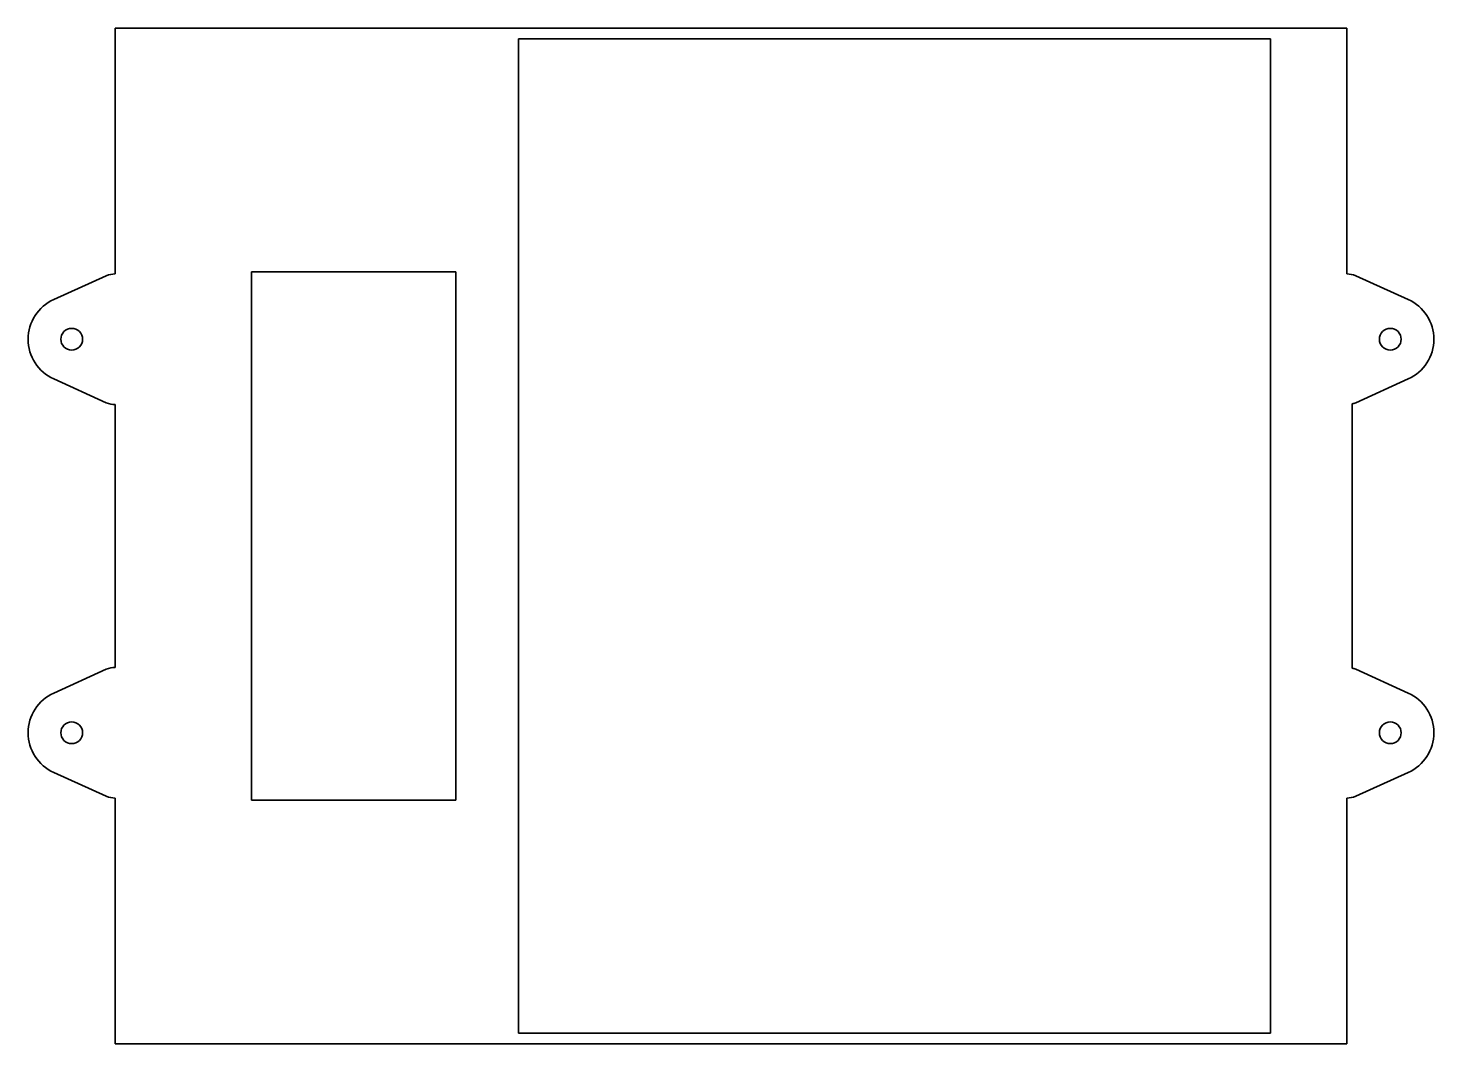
# Model space of a CAD drawing. Extents: x 83 to 341, y 75 to 262.
import ezdxf

# ---------------------------------------------------------------- set-up
doc = ezdxf.new("R2010")
doc.units = 0

msp = doc.modelspace()

# ---------------------------------------------------------------- linework, layer by layer
at = {"color": 7, "lineweight": 35}
for p, q in [((99.255859, 261.569214), (99.255859, 216.444214)), ((99.255859, 261.569214), (268.255859, 261.569214)), ((325.255859, 261.569214), (268.255859, 261.569214)), ((325.255859, 216.444214), (325.255859, 261.569214)), ((173.255859, 77.069221), (173.255859, 259.569214)), ((173.255859, 259.569214), (311.255859, 259.569214)), ((311.255859, 259.569214), (311.255859, 77.069221)), ((124.255859, 119.819221), (124.255859, 216.819214)), ((124.255859, 216.819214), (161.755859, 216.819214)), ((161.755859, 119.819221), (161.755859, 216.819214)), ((87.964355, 211.735718), (97.610107, 216.089966)), ((336.547363, 211.735718), (326.901611, 216.089966)), ((97.610107, 192.798462), (87.964355, 197.15271)), ((326.901611, 192.798462), (336.547363, 197.15271)), ((99.255859, 144.194214), (99.255859, 192.444214)), ((326.255859, 192.571228), (326.255859, 187.319214)), ((326.255859, 187.319214), (326.255859, 149.319214)), ((326.255859, 144.0672), (326.255859, 149.319214)), ((87.964355, 139.485718), (97.610107, 143.839966)), ((336.547363, 139.485718), (326.901611, 143.839966)), ((97.610107, 120.54847), (87.964355, 124.902718)), ((326.901611, 120.54847), (336.547363, 124.902718)), ((99.255859, 75.069221), (99.255859, 120.194221)), ((124.255859, 119.819221), (161.755859, 119.819221)), ((325.255859, 76.069221), (325.255859, 120.194221)), ((268.255859, 75.069221), (99.255859, 75.069221)), ((311.255859, 77.069221), (173.255859, 77.069221)), ((268.255859, 75.069221), (325.255859, 75.069221)), ((325.255859, 76.069221), (325.255859, 75.069221))]:
    msp.add_line(p, q, dxfattribs=at)
for centre in [(91.255859, 204.444214), (333.255859, 204.444214), (91.255859, 132.194214), (333.255859, 132.194214)]:
    msp.add_circle(centre, 2, dxfattribs=at)
for centre, radius, start, end in [((99.255859, 212.444214), 4, 90.000003, 114.29519), ((325.255859, 212.444214), 4, 65.704808, 90.000003), ((91.255859, 204.444214), 8, 114.29519, 245.70481), ((333.255859, 204.444214), 8, 294.295192, 65.704808), ((99.255859, 196.444214), 4, 245.70481, 269.999997), ((325.255859, 196.444214), 4, 284.477512, 294.295192), ((99.255859, 140.194214), 4, 90.000003, 114.29519), ((325.255859, 140.194214), 4, 65.704808, 75.522488), ((91.255859, 132.194214), 8, 114.29519, 245.70481), ((333.255859, 132.194214), 8, 294.295192, 65.704808), ((99.255859, 124.194221), 4, 245.70481, 269.999997), ((325.255859, 124.194221), 4, 269.999997, 294.295192)]:
    msp.add_arc(centre, radius, start, end, dxfattribs=at)

doc.saveas('drawing.dxf')
